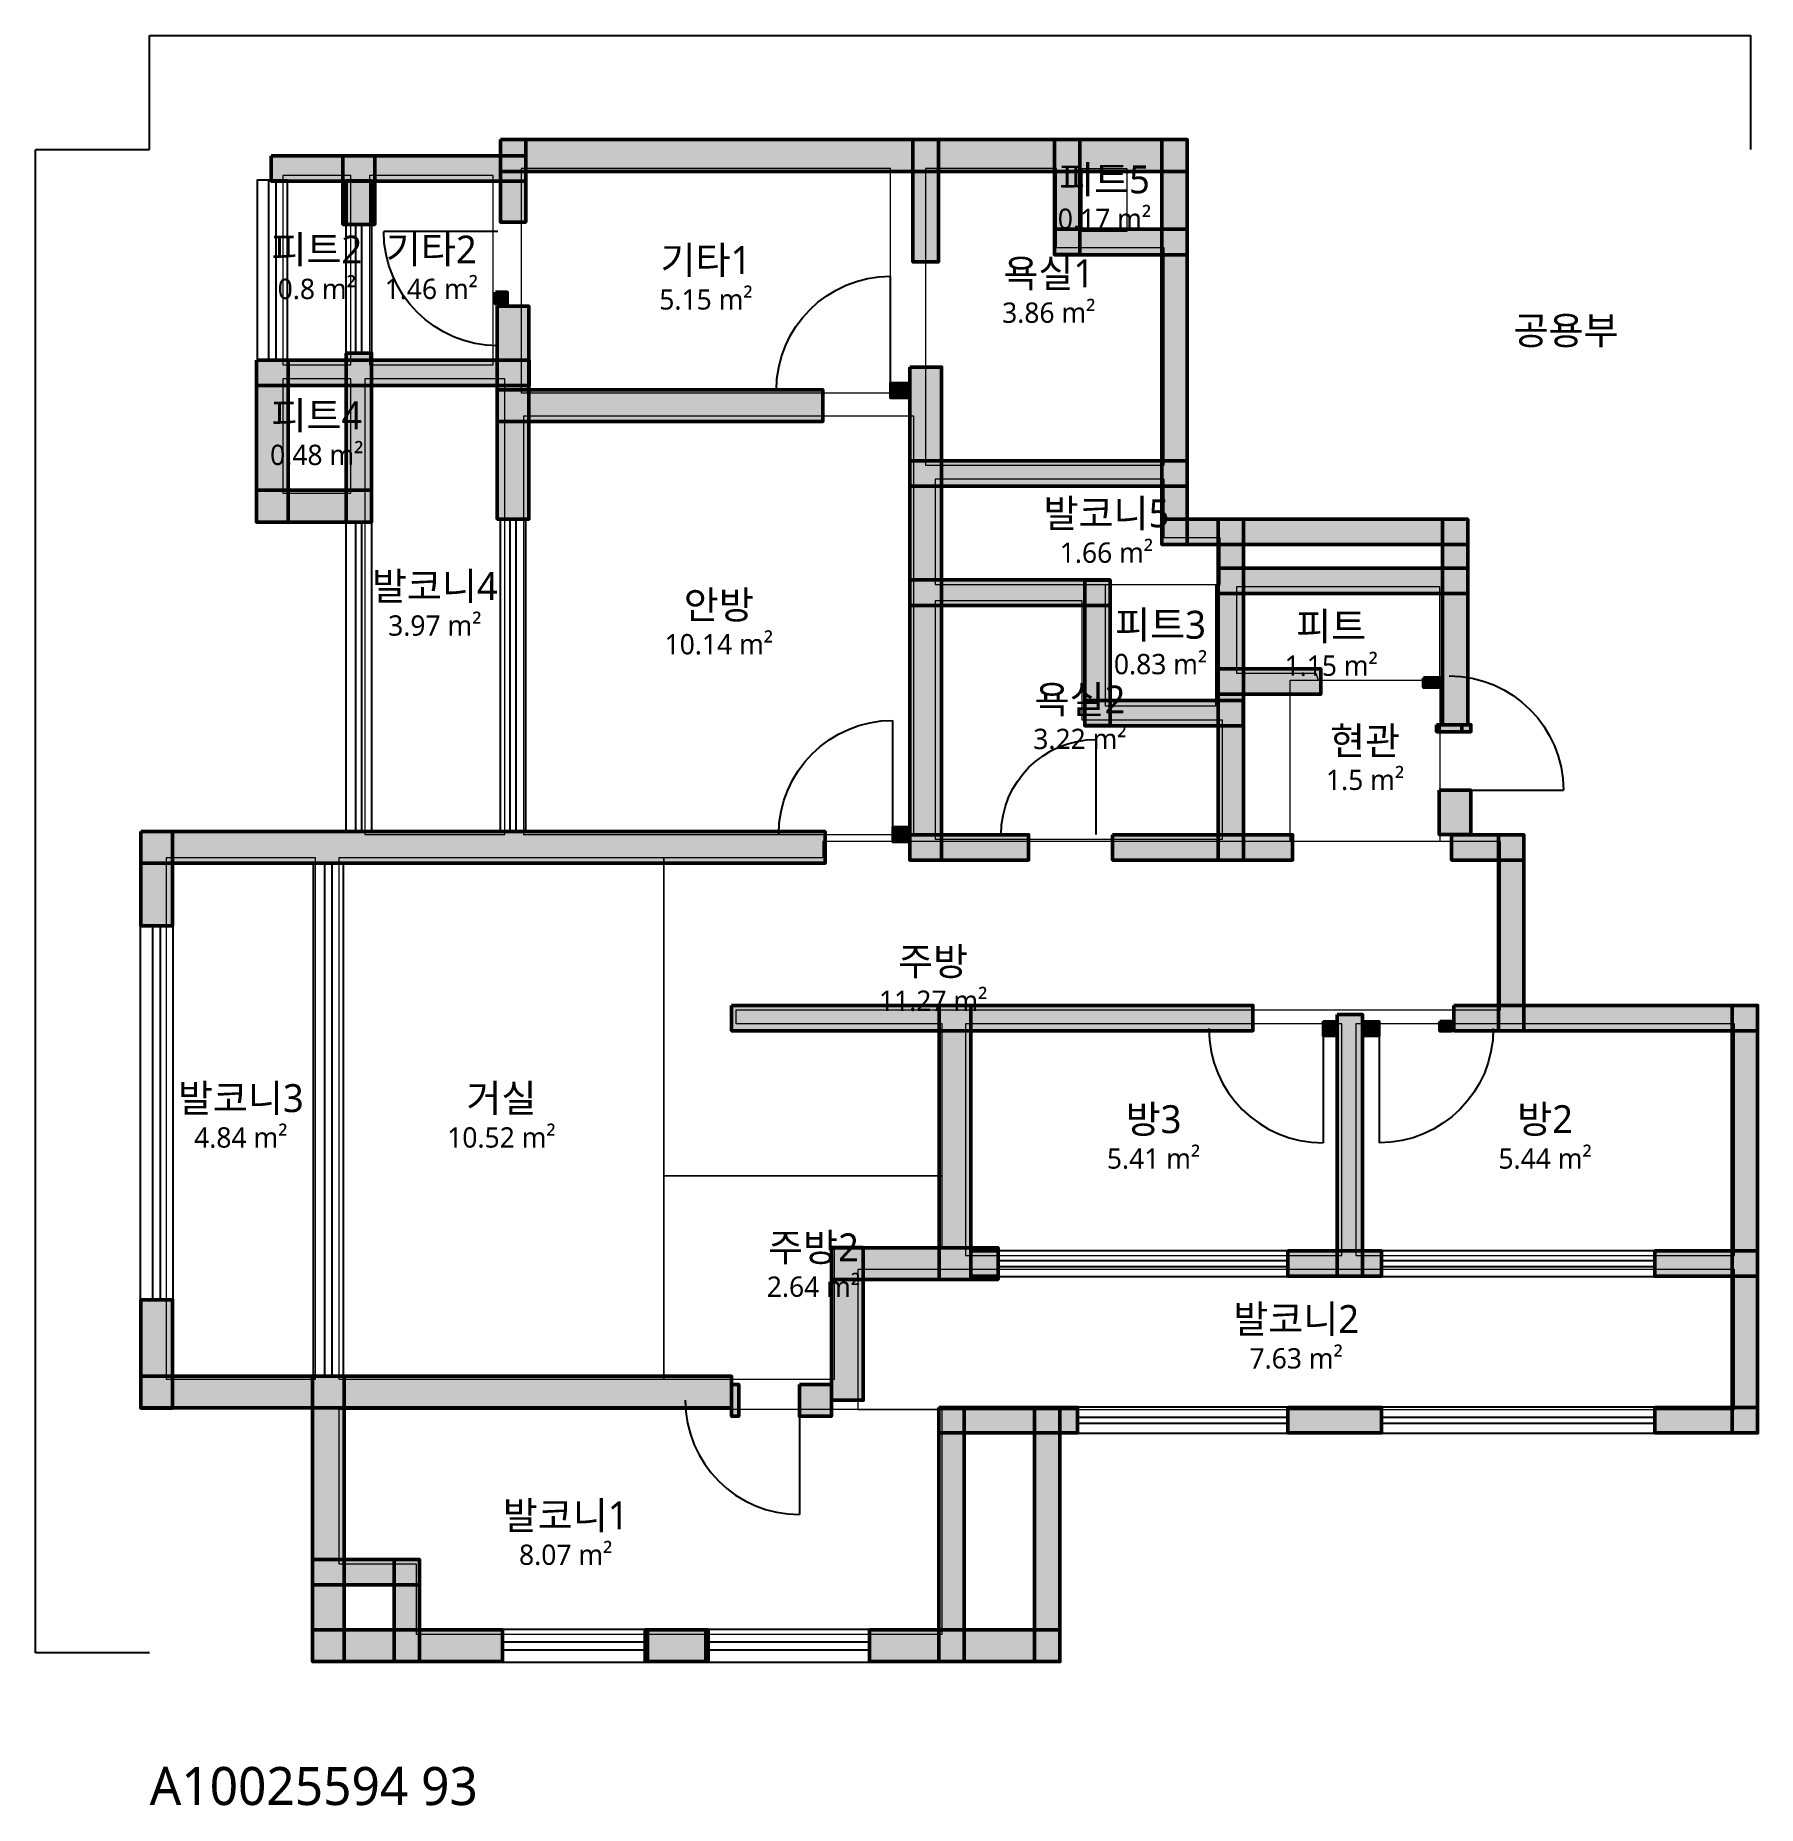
# Model space of a CAD drawing. Header units: millimetres. Extents: x -900 to 12672, y -1204 to 12745.
import ezdxf

# ---------------------------------------------------------------- set-up
doc = ezdxf.new("R2010")
doc.units = ezdxf.units.MM
for name, color, linetype, lineweight in [('A-ANNO-DIMS', 3, 'Continuous', 13), ('A-AREA', 9, 'Continuous', 13), ('A-AREA-IDEN', 7, 'Continuous', 18), ('A-AREA-PUBL', 9, 'Continuous', 13), ('A-DOOR', 4, 'Continuous', 25), ('A-GLAZ', 5, 'Continuous', 25), ('A-WALL-EXTR', 7, 'Continuous', 50), ('A-WALL-PATT', 8, 'Continuous', 9), ('A-WALL-PRTN', 8, 'Continuous', 35), ('A-WALL-STRC', 7, 'Continuous', 50)]:
    doc.layers.add(name, color=color, linetype=linetype, lineweight=lineweight)
doc.styles.add('OpenSansCondensed-Light', font='OpenSansCondensed-Light.ttf')
doc.styles.get("Standard").update_dxf_attribs({"font": 'malgun.ttf'})
doc.dimstyles.new('EZDXF', dxfattribs={"dimtxt": 0.25, "dimasz": 0.175, "dimexe": 0.375, "dimexo": 0.125, "dimgap": 0.1, "dimtad": 1, "dimlfac": 100, "dimzin": 12, "dimdsep": 46, "dimtxsty": 'OpenSansCondensed-Light', "dimblk": 'ARCHTICK', "dimcen": 2.5, "dimazin": 3, "dimtfac": 0.5, "dimtmove": 2, "dimatfit": 3})

# ---------------------------------------------------------------- blocks, each defined once
blk = doc.blocks.new('JJ-DOOR-SWING')
blk.add_line((0, 0), (0, 1000))
blk.add_arc((0, 0), 1000, 0, 90)
blk = doc.blocks.new('JJ-WIN-DOUBLE')
for p, q in [((0, 120), (1000, 120)), ((0, -120), (1000, -120))]:
    blk.add_line(p, q)
blk.add_lwpolyline([(0, -500), (1000, -500), (1000, 500), (0, 500)], close=True)
blk = doc.blocks.new('_ARCHTICK')
at = {"color": 0, "linetype": 'BYBLOCK', "const_width": 0.15}
blk.add_lwpolyline([(-0.5, -0.5), (0.5, 0.5)], dxfattribs=at)

msp = doc.modelspace()

# ---------------------------------------------------------------- hatches: boundary and pattern name
at = {"layer": 'A-WALL-PATT'}
h = msp.add_hatch(color=8, dxfattribs=at)
h.dxf.hatch_style = 1
h.paths.add_polyline_path([(2764.4, 11923.6), (2964.4, 11923.6), (2964.4, 11273.3), (2764.4, 11273.3)])
h = msp.add_hatch(color=8, dxfattribs=at)
h.dxf.hatch_style = 1
h.paths.add_polyline_path([(2764.9, 11923.3), (8176.8, 11923.3), (8176.8, 11673.3), (2764.9, 11673.3)])
h = msp.add_hatch(color=8, dxfattribs=at)
h.dxf.hatch_style = 1
h.paths.add_polyline_path([(6015.6, 11923.6), (6215.6, 11923.6), (6215.6, 10960.2), (6015.6, 10960.2)])
h = msp.add_hatch(color=8, dxfattribs=at)
h.dxf.hatch_style = 1
h.paths.add_polyline_path([(7130, 11923.6), (7330, 11923.6), (7330, 11017.3), (7130, 11017.3)])
h = msp.add_hatch(color=8, dxfattribs=at)
h.dxf.hatch_style = 1
h.paths.add_polyline_path([(7977.4, 11923.6), (8177.4, 11923.6), (8177.4, 8733.1), (7977.4, 8733.1)])
h = msp.add_hatch(color=8, dxfattribs=at)
h.dxf.hatch_style = 1
h.paths.add_polyline_path([(957.9, 11797), (2963.9, 11797), (2963.9, 11597), (957.9, 11597)])
h = msp.add_hatch(color=8, dxfattribs=at)
h.dxf.hatch_style = 1
h.paths.add_polyline_path([(1523.6, 11796.5), (1773.6, 11796.5), (1773.6, 11254.9), (1523.6, 11254.9)])
h = msp.add_hatch(color=8, dxfattribs=at)
h.dxf.hatch_style = 1
h.paths.add_polyline_path([(1548.6, 11597.5), (1748.6, 11597.5), (1748.6, 11254.9), (1548.6, 11254.9)])
h = msp.add_hatch(color=8, dxfattribs=at)
h.dxf.hatch_style = 1
h.paths.add_polyline_path([(7130.6, 11216.8), (8176.8, 11216.8), (8176.8, 11016.8), (7130.6, 11016.8)])
h = msp.add_hatch(color=8, dxfattribs=at)
h.dxf.hatch_style = 1
h.paths.add_polyline_path([(2726.2, 10720.7), (2818.3, 10720.7), (2818.3, 10628.6), (2726.2, 10628.6)])
h = msp.add_hatch(color=8, dxfattribs=at)
h.dxf.hatch_style = 1
h.paths.add_polyline_path([(2739.4, 10610.2), (2989.4, 10610.2), (2989.4, 8933.9), (2739.4, 8933.9)])
h = msp.add_hatch(color=8, dxfattribs=at)
h.dxf.hatch_style = 1
h.paths.add_polyline_path([(841.8, 10185.2), (2989.6, 10185.2), (2989.6, 9985.2), (841.8, 9985.2)])
h = msp.add_hatch(color=8, dxfattribs=at)
h.dxf.hatch_style = 1
h.paths.add_polyline_path([(842.1, 10184.7), (1092.1, 10184.7), (1092.1, 8910), (842.1, 8910)])
h = msp.add_hatch(color=8, dxfattribs=at)
h.dxf.hatch_style = 1
h.paths.add_polyline_path([(1548.6, 10241.8), (1748.6, 10241.8), (1748.6, 8910), (1548.6, 8910)])
h = msp.add_hatch(color=8, dxfattribs=at)
h.dxf.hatch_style = 1
h.paths.add_polyline_path([(1548.6, 10241.8), (1748.6, 10241.8), (1748.6, 10184.7), (1548.6, 10184.7)])
h = msp.add_hatch(color=8, dxfattribs=at)
h.dxf.hatch_style = 1
h.paths.add_polyline_path([(5990.6, 10131.3), (6240.6, 10131.3), (6240.6, 6246.4), (5990.6, 6246.4)])
h = msp.add_hatch(color=8, dxfattribs=at)
h.dxf.hatch_style = 1
h.paths.add_polyline_path([(2739.1, 9952.3), (5305.1, 9952.3), (5305.1, 9702.3), (2739.1, 9702.3)])
h = msp.add_hatch(color=8, dxfattribs=at)
h.dxf.hatch_style = 1
h.paths.add_polyline_path([(5839.3, 10007.1), (5990.3, 10007.1), (5990.3, 9887.1), (5839.3, 9887.1)])
h = msp.add_hatch(color=8, dxfattribs=at)
h.dxf.hatch_style = 1
h.paths.add_polyline_path([(5990.3, 9393.1), (8176.8, 9393.1), (8176.8, 9193.1), (5990.3, 9193.1)])
h = msp.add_hatch(color=8, dxfattribs=at)
h.dxf.hatch_style = 1
h.paths.add_polyline_path([(841.8, 9160.2), (1748.1, 9160.2), (1748.1, 8910.2), (841.8, 8910.2)])
h = msp.add_hatch(color=8, dxfattribs=at)
h.dxf.hatch_style = 1
h.paths.add_polyline_path([(7977.9, 8932.6), (10387.3, 8932.6), (10387.3, 8732.6), (7977.9, 8732.6)])
h = msp.add_hatch(color=8, dxfattribs=at)
h.dxf.hatch_style = 1
h.paths.add_polyline_path([(8419.5, 8932.1), (8619.5, 8932.1), (8619.5, 6246.4), (8419.5, 6246.4)])
h = msp.add_hatch(color=8, dxfattribs=at)
h.dxf.hatch_style = 1
h.paths.add_polyline_path([(10187.8, 8932.1), (10387.8, 8932.1), (10387.8, 7312.9), (10187.8, 7312.9)])
h = msp.add_hatch(color=8, dxfattribs=at)
h.dxf.hatch_style = 1
h.paths.add_polyline_path([(8420, 8545.8), (10387.3, 8545.8), (10387.3, 8345.8), (8420, 8345.8)])
h = msp.add_hatch(color=8, dxfattribs=at)
h.dxf.hatch_style = 1
h.paths.add_polyline_path([(5990.3, 8453.7), (7569, 8453.7), (7569, 8253.7), (5990.3, 8253.7)])
h = msp.add_hatch(color=8, dxfattribs=at)
h.dxf.hatch_style = 1
h.paths.add_polyline_path([(7369.5, 8453.2), (7569.5, 8453.2), (7569.5, 7305.6), (7369.5, 7305.6)])
h = msp.add_hatch(color=8, dxfattribs=at)
h.dxf.hatch_style = 1
h.paths.add_polyline_path([(8420, 7753.7), (9228.7, 7753.7), (9228.7, 7553.7), (8420, 7553.7)])
h = msp.add_hatch(color=8, dxfattribs=at)
h.dxf.hatch_style = 1
h.paths.add_polyline_path([(10039.2, 7681.3), (10039.2, 7607.7), (10168.1, 7607.7), (10168.1, 7681.3)])
h = msp.add_hatch(color=8, dxfattribs=at)
h.dxf.hatch_style = 1
h.paths.add_polyline_path([(7370, 7505), (8618.9, 7505), (8618.9, 7305), (7370, 7305)])
h = msp.add_hatch(color=8, dxfattribs=at)
h.dxf.hatch_style = 1
h.paths.add_polyline_path([(10141.8, 7312.9), (10341.8, 7312.9), (10341.8, 7257.7), (10141.8, 7257.7)])
h = msp.add_hatch(color=8, dxfattribs=at)
h.dxf.hatch_style = 1
h.paths.add_polyline_path([(10162.8, 7312.9), (10412.8, 7312.9), (10412.8, 7257.7), (10162.8, 7257.7)])
h = msp.add_hatch(color=8, dxfattribs=at)
h.dxf.hatch_style = 1
h.paths.add_polyline_path([(10162.8, 6797.2), (10412.8, 6797.2), (10412.8, 6447.2), (10162.8, 6447.2)])
h = msp.add_hatch(color=8, dxfattribs=at)
h.dxf.hatch_style = 1
h.paths.add_polyline_path([(-70, 6470.9), (5323.5, 6470.9), (5323.5, 6220.9), (-70, 6220.9)])
h = msp.add_hatch(color=8, dxfattribs=at)
h.dxf.hatch_style = 1
h.paths.add_polyline_path([(-69.7, 6471.1), (180.3, 6471.1), (180.3, 5728.8), (-69.7, 5728.8)])
h = msp.add_hatch(color=8, dxfattribs=at)
h.dxf.hatch_style = 1
h.paths.add_polyline_path([(5857.7, 6507.2), (5990.3, 6507.2), (5990.3, 6387.2), (5857.7, 6387.2)])
h = msp.add_hatch(color=8, dxfattribs=at)
h.dxf.hatch_style = 1
h.paths.add_polyline_path([(5990.3, 6445.9), (6926.1, 6445.9), (6926.1, 6245.9), (5990.3, 6245.9)])
h = msp.add_hatch(color=8, dxfattribs=at)
h.dxf.hatch_style = 1
h.paths.add_polyline_path([(7589.2, 6445.9), (9007.6, 6445.9), (9007.6, 6245.9), (7589.2, 6245.9)])
h = msp.add_hatch(color=8, dxfattribs=at)
h.dxf.hatch_style = 1
h.paths.add_polyline_path([(10260.2, 6445.9), (10829.4, 6445.9), (10829.4, 6245.9), (10260.2, 6245.9)])
h = msp.add_hatch(color=8, dxfattribs=at)
h.dxf.hatch_style = 1
h.paths.add_polyline_path([(10629.9, 6445.3), (10829.9, 6445.3), (10829.9, 4901.7), (10629.9, 4901.7)])
h = msp.add_hatch(color=8, dxfattribs=at)
h.dxf.hatch_style = 1
h.paths.add_polyline_path([(4586.7, 5101.2), (8694.5, 5101.2), (8694.5, 4901.2), (4586.7, 4901.2)])
h = msp.add_hatch(color=8, dxfattribs=at)
h.dxf.hatch_style = 1
h.paths.add_polyline_path([(6220.9, 5100.6), (6470.9, 5100.6), (6470.9, 2941.7), (6220.9, 2941.7)])
h = msp.add_hatch(color=8, dxfattribs=at)
h.dxf.hatch_style = 1
h.paths.add_polyline_path([(9358.9, 5028.8), (9558.9, 5028.8), (9558.9, 2967.5), (9358.9, 2967.5)])
h = msp.add_hatch(color=8, dxfattribs=at)
h.dxf.hatch_style = 1
h.paths.add_polyline_path([(10278.6, 5101.2), (12671.4, 5101.2), (12671.4, 4901.2), (10278.6, 4901.2)])
h = msp.add_hatch(color=8, dxfattribs=at)
h.dxf.hatch_style = 1
h.paths.add_polyline_path([(12472, 5100.6), (12672, 5100.6), (12672, 1733.4), (12472, 1733.4)])
h = msp.add_hatch(color=8, dxfattribs=at)
h.dxf.hatch_style = 1
h.paths.add_polyline_path([(9247.1, 4978.3), (9359.4, 4978.3), (9359.4, 4858.3), (9247.1, 4858.3)])
h = msp.add_hatch(color=8, dxfattribs=at)
h.dxf.hatch_style = 1
h.paths.add_polyline_path([(9558.4, 4978.3), (9689.2, 4978.3), (9689.2, 4858.3), (9558.4, 4858.3)])
h = msp.add_hatch(color=8, dxfattribs=at)
h.dxf.hatch_style = 1
h.paths.add_polyline_path([(10168.1, 4973.5), (10260.2, 4973.5), (10260.2, 4899.8), (10168.1, 4899.8)])
h = msp.add_hatch(color=8, dxfattribs=at)
h.dxf.hatch_style = 1
h.paths.add_polyline_path([(5373.3, 3192), (6686.6, 3192), (6686.6, 2942), (5373.3, 2942)])
h = msp.add_hatch(color=8, dxfattribs=at)
h.dxf.hatch_style = 1
h.paths.add_polyline_path([(5373.5, 3192.3), (5623.5, 3192.3), (5623.5, 1989.4), (5373.5, 1989.4)])
h = msp.add_hatch(color=8, dxfattribs=at)
h.dxf.hatch_style = 1
h.paths.add_polyline_path([(6471.1, 3167), (6686.6, 3167), (6686.6, 2967), (6471.1, 2967)])
h = msp.add_hatch(color=8, dxfattribs=at)
h.dxf.hatch_style = 1
h.paths.add_polyline_path([(8970.8, 3167), (9707.6, 3167), (9707.6, 2967), (8970.8, 2967)])
h = msp.add_hatch(color=8, dxfattribs=at)
h.dxf.hatch_style = 1
h.paths.add_polyline_path([(9558.4, 3167), (9707.6, 3167), (9707.6, 2967), (9558.4, 2967)])
h = msp.add_hatch(color=8, dxfattribs=at)
h.dxf.hatch_style = 1
h.paths.add_polyline_path([(11862.8, 3167), (12671.4, 3167), (12671.4, 2967), (11862.8, 2967)])
h = msp.add_hatch(color=8, dxfattribs=at)
h.dxf.hatch_style = 1
h.paths.add_polyline_path([(-69.7, 2781.5), (180.3, 2781.5), (180.3, 1928.6), (-69.7, 1928.6)])
h = msp.add_hatch(color=8, dxfattribs=at)
h.dxf.hatch_style = 1
h.paths.add_polyline_path([(-70, 2178.9), (4586.7, 2178.9), (4586.7, 1928.9), (-70, 1928.9)])
h = msp.add_hatch(color=8, dxfattribs=at)
h.dxf.hatch_style = 1
h.paths.add_polyline_path([(1284.2, 2179.1), (1534.2, 2179.1), (1534.2, -70), (1284.2, -70)])
h = msp.add_hatch(color=8, dxfattribs=at)
h.dxf.hatch_style = 1
h.paths.add_polyline_path([(4586.7, 2114.4), (4642, 2114.4), (4642, 1864.4), (4586.7, 1864.4)])
h = msp.add_hatch(color=8, dxfattribs=at)
h.dxf.hatch_style = 1
h.paths.add_polyline_path([(5120.9, 2114.4), (5373.3, 2114.4), (5373.3, 1864.4), (5120.9, 1864.4)])
h = msp.add_hatch(color=8, dxfattribs=at)
h.dxf.hatch_style = 1
h.paths.add_polyline_path([(6218.2, 1932.3), (6418.2, 1932.3), (6418.2, -70), (6218.2, -70)])
h = msp.add_hatch(color=8, dxfattribs=at)
h.dxf.hatch_style = 1
h.paths.add_polyline_path([(6218.7, 1932.8), (7312.9, 1932.8), (7312.9, 1732.8), (6218.7, 1732.8)])
h = msp.add_hatch(color=8, dxfattribs=at)
h.dxf.hatch_style = 1
h.paths.add_polyline_path([(6973.5, 1932.3), (7173.5, 1932.3), (7173.5, -70), (6973.5, -70)])
h = msp.add_hatch(color=8, dxfattribs=at)
h.dxf.hatch_style = 1
h.paths.add_polyline_path([(7172.9, 1932.8), (7312.9, 1932.8), (7312.9, 1732.8), (7172.9, 1732.8)])
h = msp.add_hatch(color=8, dxfattribs=at)
h.dxf.hatch_style = 1
h.paths.add_polyline_path([(8970.8, 1932.8), (9707.6, 1932.8), (9707.6, 1732.8), (8970.8, 1732.8)])
h = msp.add_hatch(color=8, dxfattribs=at)
h.dxf.hatch_style = 1
h.paths.add_polyline_path([(11862.8, 1932.8), (12671.4, 1932.8), (12671.4, 1732.8), (11862.8, 1732.8)])
h = msp.add_hatch(color=8, dxfattribs=at)
h.dxf.hatch_style = 1
h.paths.add_polyline_path([(1283.9, 735.5), (2125.7, 735.5), (2125.7, 535.5), (1283.9, 535.5)])
h = msp.add_hatch(color=8, dxfattribs=at)
h.dxf.hatch_style = 1
h.paths.add_polyline_path([(1926.3, 735), (2126.3, 735), (2126.3, -70), (1926.3, -70)])
h = msp.add_hatch(color=8, dxfattribs=at)
h.dxf.hatch_style = 1
h.paths.add_polyline_path([(1283.9, 180.3), (2781.5, 180.3), (2781.5, -69.7), (1283.9, -69.7)])
h = msp.add_hatch(color=8, dxfattribs=at)
h.dxf.hatch_style = 1
h.paths.add_polyline_path([(3905.1, 180.3), (4384.1, 180.3), (4384.1, -69.7), (3905.1, -69.7)])
h = msp.add_hatch(color=8, dxfattribs=at)
h.dxf.hatch_style = 1
h.paths.add_polyline_path([(3905.1, 180.3), (3923.6, 180.3), (3923.6, -69.7), (3905.1, -69.7)])
h = msp.add_hatch(color=8, dxfattribs=at)
h.dxf.hatch_style = 1
h.paths.add_polyline_path([(3923.6, 180.3), (4402.5, 180.3), (4402.5, -69.7), (3923.6, -69.7)])
h = msp.add_hatch(color=8, dxfattribs=at)
h.dxf.hatch_style = 1
h.paths.add_polyline_path([(4384.1, 180.3), (4402.5, 180.3), (4402.5, -69.7), (4384.1, -69.7)])
h = msp.add_hatch(color=8, dxfattribs=at)
h.dxf.hatch_style = 1
h.paths.add_polyline_path([(5673.5, 180.3), (7172.9, 180.3), (7172.9, -69.7), (5673.5, -69.7)])

# ---------------------------------------------------------------- linework, layer by layer
at = {"layer": 'A-AREA'}
for points in [[(1050, 11641.7), (1050, 10149.7), (1584.2, 10149.7), (1584.2, 11641.7)], [(1731.5, 11641.7), (1731.5, 10149.7), (2707.8, 10149.7), (2707.8, 11641.7)], [(2928.9, 11697), (2928.9, 9928.6), (5839.3, 9928.6), (5839.3, 11697)], [(6115.6, 11697), (6115.6, 9357.6), (7994.5, 9357.6), (7994.5, 11070.7), (7147.1, 11070.7), (7147.1, 11697)], [(7699.8, 11697), (7699.8, 11199.6), (7349.8, 11199.6), (7349.8, 11697)], [(1050, 10039.2), (1050, 9136.6), (1584.2, 9136.6), (1584.2, 10039.2)], [(1694.7, 10039.2), (1694.7, 6447.2), (2799.9, 6447.2), (2799.9, 10039.2)], [(2947.3, 9744.4), (2947.3, 6447.2), (6023.5, 6447.2), (6023.5, 9744.4)], [(6189.3, 9247.1), (6189.3, 8418.2), (8436.6, 8418.2), (8436.6, 8786.6), (7994.5, 8786.6), (7994.5, 9247.1)], [(8399.7, 7460.3), (7534, 7460.3), (7534, 8418.2), (8399.7, 8418.2)], [(8565.5, 8399.7), (8565.5, 7718.2), (9191.8, 7718.2), (9210.2, 7662.9), (10168.1, 7662.9), (10168.1, 8399.7)], [(6189.3, 8289.2), (6189.3, 6410.3), (8455, 6410.3), (8455, 7349.8), (7349.8, 7349.8), (7349.8, 8289.2)], [(8989.2, 6391.9), (8989.2, 7662.9), (10168.1, 7662.9), (10168.1, 6391.9)], [(4052.5, 3757.8), (6244.5, 3757.8), (6244.5, 4955.1), (4623.5, 4955.1), (4623.5, 5065.6), (10647, 5065.6), (10647, 6391.9), (5305.1, 6391.9), (5305.1, 6263), (4052.5, 6263)], [(128.9, 6263), (128.9, 2155.2), (1307.9, 2155.2), (1307.9, 6263)], [(1492.1, 6263), (1492.1, 2155.2), (4052.5, 2155.2), (4052.5, 6263)], [(6428.7, 4955.1), (6428.7, 3131.5), (9394.4, 3131.5), (9394.4, 4955.1)], [(9505, 4955.1), (9505, 3131.5), (12489.1, 3131.5), (12489.1, 4955.1)], [(4052.5, 2155.2), (5397.2, 2155.2), (5397.2, 3186.7), (6244.5, 3186.7), (6244.5, 3757.8), (4052.5, 3757.8)], [(5581.4, 1915.7), (12489.1, 1915.7), (12489.1, 3021), (5581.4, 3021)], [(1492.1, 700), (2099.9, 700), (2099.9, 147.4), (6244.5, 147.4), (6244.5, 1915.7), (1492.1, 1915.7)]]:
    msp.add_lwpolyline(points, close=True, dxfattribs=at)
at = {"layer": 'A-WALL-EXTR'}
for points in [[(2764.9, 11923.3), (8176.8, 11923.3), (8176.8, 11673.3), (2764.9, 11673.3)], [(1523.6, 11796.5), (1773.6, 11796.5), (1773.6, 11254.9), (1523.6, 11254.9)], [(2726.2, 10720.7), (2818.3, 10720.7), (2818.3, 10628.6), (2726.2, 10628.6)], [(2739.4, 10610.2), (2989.4, 10610.2), (2989.4, 8933.9), (2739.4, 8933.9)], [(842.1, 10184.7), (1092.1, 10184.7), (1092.1, 8910), (842.1, 8910)], [(5990.6, 10131.3), (6240.6, 10131.3), (6240.6, 6246.4), (5990.6, 6246.4)], [(2739.1, 9952.3), (5305.1, 9952.3), (5305.1, 9702.3), (2739.1, 9702.3)], [(841.8, 9160.2), (1748.1, 9160.2), (1748.1, 8910.2), (841.8, 8910.2)], [(10039.2, 7681.3), (10039.2, 7607.7), (10168.1, 7607.7), (10168.1, 7681.3)], [(10162.8, 7312.9), (10412.8, 7312.9), (10412.8, 7257.7), (10162.8, 7257.7)], [(10162.8, 6797.2), (10412.8, 6797.2), (10412.8, 6447.2), (10162.8, 6447.2)], [(-70, 6470.9), (5323.5, 6470.9), (5323.5, 6220.9), (-70, 6220.9)], [(-69.7, 6471.1), (180.3, 6471.1), (180.3, 5728.8), (-69.7, 5728.8)], [(6220.9, 5100.6), (6470.9, 5100.6), (6470.9, 2941.7), (6220.9, 2941.7)], [(10168.1, 4973.5), (10260.2, 4973.5), (10260.2, 4899.8), (10168.1, 4899.8)], [(5373.3, 3192), (6686.6, 3192), (6686.6, 2942), (5373.3, 2942)], [(5373.5, 3192.3), (5623.5, 3192.3), (5623.5, 1989.4), (5373.5, 1989.4)], [(-69.7, 2781.5), (180.3, 2781.5), (180.3, 1928.6), (-69.7, 1928.6)], [(-70, 2178.9), (4586.7, 2178.9), (4586.7, 1928.9), (-70, 1928.9)], [(1284.2, 2179.1), (1534.2, 2179.1), (1534.2, -70), (1284.2, -70)], [(4586.7, 2114.4), (4642, 2114.4), (4642, 1864.4), (4586.7, 1864.4)], [(5120.9, 2114.4), (5373.3, 2114.4), (5373.3, 1864.4), (5120.9, 1864.4)], [(1283.9, 180.3), (2781.5, 180.3), (2781.5, -69.7), (1283.9, -69.7)], [(3905.1, 180.3), (4384.1, 180.3), (4384.1, -69.7), (3905.1, -69.7)], [(3905.1, 180.3), (3923.6, 180.3), (3923.6, -69.7), (3905.1, -69.7)], [(3923.6, 180.3), (4402.5, 180.3), (4402.5, -69.7), (3923.6, -69.7)], [(4384.1, 180.3), (4402.5, 180.3), (4402.5, -69.7), (4384.1, -69.7)], [(5673.5, 180.3), (7172.9, 180.3), (7172.9, -69.7), (5673.5, -69.7)]]:
    msp.add_lwpolyline(points, close=True, dxfattribs=at)
at = {"layer": 'A-WALL-PRTN'}
for points in [[(5839.3, 10007.1), (5990.3, 10007.1), (5990.3, 9887.1), (5839.3, 9887.1)], [(5857.7, 6507.2), (5990.3, 6507.2), (5990.3, 6387.2), (5857.7, 6387.2)], [(9247.1, 4978.3), (9359.4, 4978.3), (9359.4, 4858.3), (9247.1, 4858.3)], [(9558.4, 4978.3), (9689.2, 4978.3), (9689.2, 4858.3), (9558.4, 4858.3)]]:
    msp.add_lwpolyline(points, close=True, dxfattribs=at)
at = {"layer": 'A-WALL-STRC'}
for points in [[(2764.4, 11923.6), (2964.4, 11923.6), (2964.4, 11273.3), (2764.4, 11273.3)], [(6015.6, 11923.6), (6215.6, 11923.6), (6215.6, 10960.2), (6015.6, 10960.2)], [(7130, 11923.6), (7330, 11923.6), (7330, 11017.3), (7130, 11017.3)], [(7977.4, 11923.6), (8177.4, 11923.6), (8177.4, 8733.1), (7977.4, 8733.1)], [(957.9, 11797), (2963.9, 11797), (2963.9, 11597), (957.9, 11597)], [(1548.6, 11597.5), (1748.6, 11597.5), (1748.6, 11254.9), (1548.6, 11254.9)], [(7130.6, 11216.8), (8176.8, 11216.8), (8176.8, 11016.8), (7130.6, 11016.8)], [(841.8, 10185.2), (2989.6, 10185.2), (2989.6, 9985.2), (841.8, 9985.2)], [(1548.6, 10241.8), (1748.6, 10241.8), (1748.6, 8910), (1548.6, 8910)], [(1548.6, 10241.8), (1748.6, 10241.8), (1748.6, 10184.7), (1548.6, 10184.7)], [(5990.3, 9393.1), (8176.8, 9393.1), (8176.8, 9193.1), (5990.3, 9193.1)], [(7977.9, 8932.6), (10387.3, 8932.6), (10387.3, 8732.6), (7977.9, 8732.6)], [(8419.5, 8932.1), (8619.5, 8932.1), (8619.5, 6246.4), (8419.5, 6246.4)], [(10187.8, 8932.1), (10387.8, 8932.1), (10387.8, 7312.9), (10187.8, 7312.9)], [(8420, 8545.8), (10387.3, 8545.8), (10387.3, 8345.8), (8420, 8345.8)], [(5990.3, 8453.7), (7569, 8453.7), (7569, 8253.7), (5990.3, 8253.7)], [(7369.5, 8453.2), (7569.5, 8453.2), (7569.5, 7305.6), (7369.5, 7305.6)], [(8420, 7753.7), (9228.7, 7753.7), (9228.7, 7553.7), (8420, 7553.7)], [(7370, 7505), (8618.9, 7505), (8618.9, 7305), (7370, 7305)], [(10141.8, 7312.9), (10341.8, 7312.9), (10341.8, 7257.7), (10141.8, 7257.7)], [(5990.3, 6445.9), (6926.1, 6445.9), (6926.1, 6245.9), (5990.3, 6245.9)], [(7589.2, 6445.9), (9007.6, 6445.9), (9007.6, 6245.9), (7589.2, 6245.9)], [(10260.2, 6445.9), (10829.4, 6445.9), (10829.4, 6245.9), (10260.2, 6245.9)], [(10629.9, 6445.3), (10829.9, 6445.3), (10829.9, 4901.7), (10629.9, 4901.7)], [(4586.7, 5101.2), (8694.5, 5101.2), (8694.5, 4901.2), (4586.7, 4901.2)], [(9358.9, 5028.8), (9558.9, 5028.8), (9558.9, 2967.5), (9358.9, 2967.5)], [(10278.6, 5101.2), (12671.4, 5101.2), (12671.4, 4901.2), (10278.6, 4901.2)], [(12472, 5100.6), (12672, 5100.6), (12672, 1733.4), (12472, 1733.4)], [(6471.1, 3167), (6686.6, 3167), (6686.6, 2967), (6471.1, 2967)], [(8970.8, 3167), (9707.6, 3167), (9707.6, 2967), (8970.8, 2967)], [(9558.4, 3167), (9707.6, 3167), (9707.6, 2967), (9558.4, 2967)], [(11862.8, 3167), (12671.4, 3167), (12671.4, 2967), (11862.8, 2967)], [(6218.2, 1932.3), (6418.2, 1932.3), (6418.2, -70), (6218.2, -70)], [(6218.7, 1932.8), (7312.9, 1932.8), (7312.9, 1732.8), (6218.7, 1732.8)], [(6973.5, 1932.3), (7173.5, 1932.3), (7173.5, -70), (6973.5, -70)], [(7172.9, 1932.8), (7312.9, 1932.8), (7312.9, 1732.8), (7172.9, 1732.8)], [(8970.8, 1932.8), (9707.6, 1932.8), (9707.6, 1732.8), (8970.8, 1732.8)], [(11862.8, 1932.8), (12671.4, 1932.8), (12671.4, 1732.8), (11862.8, 1732.8)], [(1283.9, 735.5), (2125.7, 735.5), (2125.7, 535.5), (1283.9, 535.5)], [(1926.3, 735), (2126.3, 735), (2126.3, -70), (1926.3, -70)]]:
    msp.add_lwpolyline(points, close=True, dxfattribs=at)

# ---------------------------------------------------------------- block references
at = {"layer": 'A-DOOR'}
for p, xscale, yscale, rotation in [((2744.6, 11199.6), 0.9, -0.9, -90), ((5839.3, 9947.1), 0.9, -0.9, 180), ((10241.8, 6797.2), 0.9, -0.9, 90), ((5857.7, 6447.2), 0.9, -0.9, 180), ((7460.3, 6447.2), 0.75, -0.75, 180), ((9247.1, 4918.3), 0.9, 0.9, 180), ((5120.9, 1989.4), 0.9, 0.9, 180)]:
    msp.add_blockref('JJ-DOOR-SWING', p, dxfattribs=dict(at, xscale=xscale, yscale=yscale, rotation=rotation))
at = {"layer": 'A-DOOR', "xscale": 0.9, "yscale": -0.9}
msp.add_blockref('JJ-DOOR-SWING', (9689.2, 4918.3), dxfattribs=at)
at = {"layer": 'A-GLAZ', "rotation": 90}
for p, xscale, yscale in [((967.1, 10186.5), 1.4183999999999997, 0.23946606632865847), ((1648.6, 10241.8), 1.0131000000000003, 0.20262513304732638), ((2864.4, 6465.6), 2.4682999999999993, 0.20262513304732638), ((1648.6, 6465.6), 2.4498999999999995, 0.20262513304732638), ((1409.2, 2173.6), 4.0525, 0.23946606632865847), ((55.3, 2781.5), 2.9473000000000003, 0.2578865329693245)]:
    msp.add_blockref('JJ-WIN-DOUBLE', p, dxfattribs=dict(at, xscale=xscale, yscale=yscale))
at = {"layer": 'A-GLAZ'}
for p, xscale, yscale in [((6686.6, 3067), 2.284199999999999, 0.20262513304732638), ((9707.6, 3067), 2.155199999999999, 0.20262513304732638), ((7312.9, 1832.8), 1.6578999999999997, 0.20262513304732638), ((9707.6, 1832.8), 2.155199999999999, 0.20262513304732638), ((2781.5, 55.3), 1.1236, 0.2578865329693245), ((4402.5, 55.3), 1.271, 0.2578865329693245)]:
    msp.add_blockref('JJ-WIN-DOUBLE', p, dxfattribs=dict(at, xscale=xscale, yscale=yscale))

# ---------------------------------------------------------------- texts
at = {"layer": 'A-AREA-IDEN'}
for s, insert, char_height, attachment_point in [('피트5', (7524.8, 11598.3), 220, 5), ('0.17 m²', (7524.8, 11298.3), 160, 5), ('피트2', (1317.1, 11045.7), 220, 5), ('기타2', (2219.65, 11045.7), 220, 5), ('기타1', (4384.1, 10962.8), 220, 5), ('욕실1', (7085.73333, 10858.43333), 220, 5), ('0.8 m²', (1317.1, 10745.7), 160, 5), ('1.46 m²', (2219.65, 10745.7), 160, 5), ('5.15 m²', (4384.1, 10662.8), 160, 5), ('3.86 m²', (7085.73333, 10558.43333), 160, 5), ('피트4', (1317.1, 9737.9), 220, 5), ('0.48 m²', (1317.1, 9437.9), 160, 5), ('발코니5', (7540.13333, 8967.3), 220, 5), ('1.66 m²', (7540.13333, 8667.3), 160, 5), ('발코니4', (2247.3, 8393.2), 220, 5), ('안방', (4485.4, 8245.8), 220, 5), ('피트3', (7966.85, 8089.25), 220, 5), ('3.97 m²', (2247.3, 8093.2), 160, 5), ('피트', (9311.53333, 8076.93333), 220, 5), ('10.14 m²', (4485.4, 7945.8), 160, 5), ('0.83 m²', (7966.85, 7789.25), 160, 5), ('1.15 m²', (9311.53333, 7776.93333), 160, 5), ('욕실2', (7331.36667, 7499.76667), 220, 5), ('3.22 m²', (7331.36667, 7199.76667), 160, 5), ('현관', (9578.65, 7177.4), 220, 5), ('1.5 m²', (9578.65, 6877.4), 160, 5), ('주방', (6174.52, 5436.68), 220, 5), ('11.27 m²', (6174.52, 5136.68), 160, 5), ('발코니3', (718.4, 4359.1), 220, 5), ('거실', (2772.3, 4359.1), 220, 5), ('방3', (7911.55, 4193.3), 220, 5), ('방2', (10997.05, 4193.3), 220, 5), ('4.84 m²', (718.4, 4059.1), 160, 5), ('10.52 m²', (2772.3, 4059.1), 160, 5), ('5.41 m²', (7911.55, 3893.3), 160, 5), ('5.44 m²', (10997.05, 3893.3), 160, 5), ('주방2', (5231.4, 3183.23333), 220, 5), ('2.64 m²', (5231.4, 2883.23333), 160, 5), ('발코니2', (9035.25, 2618.35), 220, 5), ('7.63 m²', (9035.25, 2318.35), 160, 5), ('발코니1', (3278.83333, 1071.03333), 220, 5), ('8.07 m²', (3278.83333, 771.03333), 160, 5), ('A10025594 93', (0, -900), 300, 1)]:
    msp.add_mtext(s, dxfattribs=dict(at, insert=insert, char_height=char_height, attachment_point=attachment_point))
at = {"layer": 'A-AREA-PUBL', "insert": (11162.8, 10407.6), "char_height": 220, "attachment_point": 5}
msp.add_mtext('공용부', dxfattribs=at)

# ---------------------------------------------------------------- dimensions: what is measured, and where the dimension line sits
at = {"layer": 'A-ANNO-DIMS'}
msp.add_linear_dim(base=(0, 12744.3600499483), p1=(0, 11844.3600499483), p2=(12618.0196488562, 11844.3600499483), dimstyle='EZDXF', dxfattribs=at).render()
msp.add_linear_dim(base=(-900, 0), p1=(0, 0), p2=(0, 11844.3600499483), angle=90, dimstyle='EZDXF', dxfattribs=at).render()

doc.saveas('drawing.dxf')
